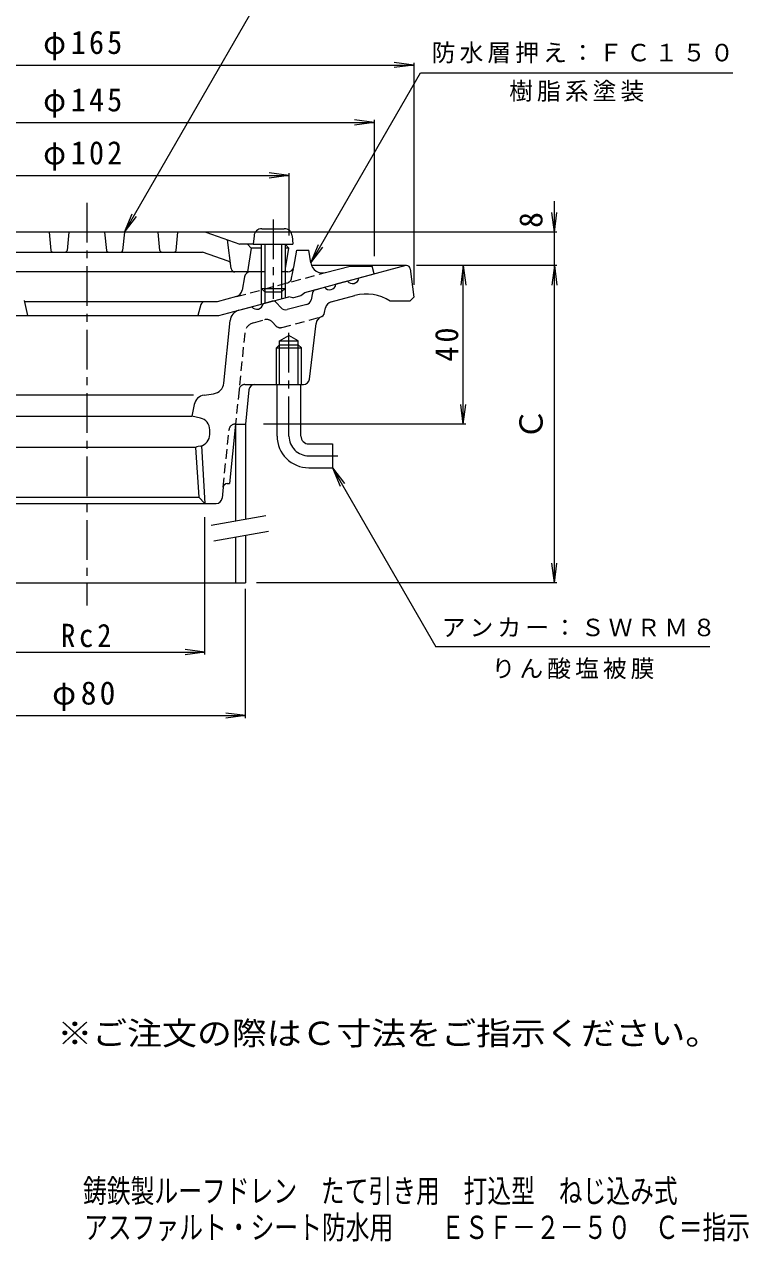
# Model space of a CAD drawing. Units: millimetres, scale not verified. Extents: x -179 to 142, y -231 to 258.
# Drawn here: x -40.4 to 142.3, y -230.5 to 76.3 of the extents above; entities that cross this region are included whole.
import ezdxf
from ezdxf.enums import TextEntityAlignment as Align

# ---------------------------------------------------------------- set-up
doc = ezdxf.new("R2010")
doc.units = ezdxf.units.MM
doc.header["$LTSCALE"] = 2
doc.linetypes.add('CHAIN1', pattern=[8, 5, -1, 1, -1])
doc.linetypes.add('DASHED1', pattern=[1.8, 1.2, -0.6])
for name, color, linetype, lineweight in [('0-0_通り芯', 3, 'Continuous', 9), ('0-1_躯体', 2, 'Continuous', 9), ('0-2_仕上', 6, 'Continuous', 9), ('0-3_建具', 4, 'Continuous', 9), ('0-4_その他', 7, 'Continuous', 9), ('0-5_寸法', 7, 'Continuous', 9), ('0-A', 4, 'Continuous', 9)]:
    doc.layers.add(name, color=color, linetype=linetype, lineweight=lineweight)
doc.layers.add('F-4_F-4ﾚｲﾔ', color=2, linetype='Continuous')
doc.layers.add('F-5_F-5ﾚｲﾔ', color=2, linetype='Continuous')
doc.styles.add('ＭＳ ゴシック', font='')
doc.styles.get('ＭＳ ゴシック').set_extended_font_data('MS Gothic')

msp = doc.modelspace()

# ---------------------------------------------------------------- linework, layer by layer
at = {"layer": '0-0_通り芯', "linetype": 'CHAIN1'}
for p, q in [((-24.656, 31.315), (-24.656, -70.179)), ((26.344, -27.491), (26.344, -1.491)), ((31.344, -32.491), (38.707, -32.491))]:
    msp.add_line(p, q, dxfattribs=at)
at = {"layer": '0-0_通り芯'}
for p, q in [((55.961, 15.509), (32.101, 15.509)), ((55.844, 15.509), (43.988, 12.332)), ((56.953, 14.633), (57.844, 7.509)), ((32.994, 9.386), (35.295, 10.003)), ((41.09, 11.556), (38.193, 10.779)), ((22.141, 6.478), (19.84, 5.862)), ((23.148, 6.176), (24.348, 4.822)), ((32.273, 8.621), (31.91, 6.849)), ((37.014, 6.322), (42.985, 7.922)), ((56.844, 6.509), (51.844, 6.509)), ((56.844, 6.509), (57.844, 7.509)), ((13.691, 4.214), (16.942, 5.085)), ((30.829, 5.7), (25.859, 4.368)), ((35.334, 3.625), (35.572, 4.791)), ((9.891, -14.164), (11.483, 1.617)), ((31.502, -13.169), (33.186, 0.916)), ((23.984, -3.491), (26.344, -2.129)), ((23.169, -5.291), (23.984, -4.491)), ((23.169, -5.291), (29.519, -5.291)), ((23.169, -14.491), (23.169, -5.291)), ((23.984, -14.491), (23.984, -3.491)), ((23.984, -4.491), (28.704, -4.491)), ((28.704, -14.491), (28.704, -3.491)), ((28.704, -4.491), (29.519, -5.291)), ((29.519, -14.491), (29.519, -5.291)), ((17.709, -14.491), (30.013, -14.491)), ((23.344, -27.491), (23.344, -14.491)), ((29.344, -27.491), (29.344, -14.491)), ((2.289, -17.152), (-45.092, -17.152)), ((4.935, -17.184), (7.342, -16.831)), ((16.216, -15.841), (15.344, -24.491)), ((2.429, -19.564), (1.844, -22.491)), ((-51.156, -22.491), (1.844, -22.491)), ((3.995, -22.969), (1.844, -22.491)), ((12.844, -24.491), (11.331, -39.491)), ((6.344, -27.085), (6.344, -25.898)), ((2.791, -30.395), (-52.103, -30.395)), ((2.791, -30.395), (3.573, -42.914)), ((3.995, -30.013), (3.41, -30.143)), ((31.344, -29.491), (37.344, -29.491)), ((37.344, -29.491), (37.344, -35.491)), ((31.344, -35.491), (37.344, -35.491)), ((10.753, -39.491), (11.331, -39.491)), ((9.758, -40.391), (9.48, -43.142)), ((-57.3, -44.491), (7.988, -44.491))]:
    msp.add_line(p, q, dxfattribs=at)
at = {"layer": '0-0_通り芯', "linetype": 'DASHED1'}
for p, q in [((17.394, 1.065), (20.191, 1.815)), ((22.995, 0.319), (22.205, 1.21)), ((24.506, -0.135), (34.252, 2.476)), ((15.185, -1.532), (12.869, -24.491)), ((15.234, -14.491), (17.709, -14.491)), ((12.718, -24.491), (12.844, -24.491)), ((9.758, -40.391), (11.225, -25.841))]:
    msp.add_line(p, q, dxfattribs=at)
at = {"layer": '0-0_通り芯'}
for points in [[(23.984, -3.491), (28.704, -3.491), (26.344, -2.129)], [(-52.103, -30.395), (-52.886, -42.914), (3.573, -42.914)], [(4.242, -29.947), (5.151, -44.491), (3.573, -42.914)]]:
    msp.add_lwpolyline(points, dxfattribs=at)
for centre, radius, start, end in [((55.961, 14.509), 1, 7.12427, 90), ((42.377, 12.548), 1.625, 217.6203, 352.37941), ((33.253, 8.42), 1, 104.99922, 168.43358), ((36.582, 10.995), 1.625, 217.62109, 352.37959), ((22.4, 5.512), 1, 41.56502, 104.99977), ((30.441, 7.149), 1.5, 285.00009, 348.4351), ((37.532, 4.391), 2, 105.00052, 168.43504), ((45.832, -2.703), 11, 56.87057, 105.00027), ((14.468, 1.316), 3, 105.00009, 174.23933), ((18.229, 6.077), 1.625, 217.62109, 352.37941), ((25.47, 5.817), 1.5, 221.56442, 285.00009), ((33.864, 3.925), 1.5, 285.00009, 348.4351), ((35.172, 0.679), 2, 111.94753, 173.18095), ((6.906, -13.863), 3, 278.35155, 354.23933), ((17.709, -15.991), 1.5, 90, 174.23933), ((30.013, -12.991), 1.5, 270, 353.18079), ((5.371, -20.152), 3, 98.35091, 168.68979), ((3.344, -25.898), 3, 0, 77.47119), ((3.344, -27.085), 3, 282.52881, 0), ((31.344, -27.491), 8, 180, 270), ((31.344, -27.491), 2, 180, 270), ((3.844, -32.096), 2, 102.52846, 121.76988), ((10.753, -40.491), 1, 90, 174.23982), ((7.988, -42.991), 1.5, 270, 354.23862)]:
    msp.add_arc(centre, radius, start, end, dxfattribs=at)
at = {"layer": '0-0_通り芯', "linetype": 'DASHED1'}
for centre, radius, start, end in [((18.17, -1.833), 3, 105.00009, 174.23933), ((20.709, -0.117), 2, 41.56644, 104.9995), ((24.118, 1.314), 1.5, 221.56549, 284.99872), ((15.234, -15.991), 1.5, 90, 174.23862), ((12.718, -25.991), 1.5, 90, 174.23862)]:
    msp.add_arc(centre, radius, start, end, dxfattribs=at)
at = {"layer": '0-0_通り芯', "linetype": 'CHAIN1'}
msp.add_arc((31.344, -27.491), 5, 180, 270, dxfattribs=at)
at = {"layer": '0-1_躯体'}
for p, q in [((27.542, 15.089), (28.344, 19.365)), ((28.344, 19.365), (31.344, 19.365)), ((31.837, 16.146), (31.344, 19.365)), ((35.579, 13.702), (41.785, 15.365)), ((41.785, 15.365), (47.344, 15.365)), ((47.844, 13.365), (47.344, 15.365)), ((15.131, 12.618), (14.56, 9.276)), ((20.214, 13.865), (16.609, 13.865)), ((26.068, 13.865), (24.474, 13.865)), ((19.344, 11.578), (19.344, 5.729)), ((25.344, 11.578), (25.344, 7.336)), ((-40.415, 6.659), (-39.656, 2.865)), ((8.196, 6.365), (-40.356, 6.365)), ((13.106, 7.681), (8.196, 6.365)), ((8.657, 2.865), (26.344, 7.604)), ((20.214, 8.865), (20.214, 5.962)), ((24.474, 8.865), (24.474, 7.103)), ((27.344, 7.355), (26.344, 7.604)), ((4.137, 5.64), (3.344, 2.865)), ((-48.656, 2.865), (8.657, 2.865))]:
    msp.add_line(p, q, dxfattribs=at)
at = {"layer": '0-1_躯体', "linetype": 'DASHED1'}
for p, q in [((13.106, 7.681), (35.579, 13.702)), ((27.018, 12.29), (27.542, 15.089))]:
    msp.add_line(p, q, dxfattribs=at)
at = {"layer": '0-1_躯体'}
msp.add_lwpolyline([(27.344, 7.355), (29.344, 7.891), (30.344, 8.676), (47.844, 13.365)], dxfattribs=at)
for centre, radius, start, end in [((34.802, 16.6), 3, 188.70714, 285.00027), ((16.609, 12.365), 1.5, 90, 170.30333), ((26.068, 15.365), 1.5, 270, 349.38435), ((12.588, 9.613), 2, 285.00002, 350.3044), ((5.098, 5.365), 1, 90, 164.05402)]:
    msp.add_arc(centre, radius, start, end, dxfattribs=at)
at = {"layer": '0-1_躯体', "linetype": 'DASHED1'}
msp.add_arc((25.543, 12.566), 1.5, 285.00009, 349.38461, dxfattribs=at)
at = {"layer": '0-2_仕上'}
for p, q in [((5.344, 23.865), (-48.656, 23.865)), ((-34.156, 23.865), (-33.701, 19.316)), ((-29.156, 23.865), (-29.611, 19.316)), ((-20.156, 23.865), (-19.701, 19.316)), ((-15.156, 23.865), (-15.611, 19.316)), ((-6.201, 19.316), (-6.656, 23.865)), ((-2.111, 19.316), (-1.656, 23.865)), ((5.344, 23.865), (13.969, 20.865)), ((11.735, 14.743), (10.844, 21.952)), ((-48.656, 18.865), (4.499, 18.865)), ((10.976, 16.612), (4.499, 18.865)), ((17.344, 20.865), (13.969, 20.865)), ((19.344, 19.865), (16.844, 19.865)), ((25.344, 20.865), (26.344, 19.865)), ((26.344, 19.865), (25.344, 19.865)), ((25.483, 14.701), (26.344, 19.865)), ((19.344, 13.865), (-48.656, 13.865))]:
    msp.add_line(p, q, dxfattribs=at)
msp.add_lwpolyline([(15.844, 20.865), (16.844, 19.865), (15.844, 13.865)], dxfattribs=at)
for centre, radius, start, end in [((-33.204, 19.365), 0.5, 185.71199, 270), ((-30.109, 19.365), 0.5, 270, 354.28801), ((-19.204, 19.365), 0.5, 185.71199, 270), ((-16.109, 19.365), 0.5, 270, 354.28801), ((-5.704, 19.365), 0.5, 185.71199, 270), ((-2.609, 19.365), 0.5, 270, 354.28801), ((10.648, 15.668), 1, 22.03337, 70.82161), ((12.728, 14.865), 1, 187.04755, 270), ((24.497, 14.865), 1, 327.90004, 350.53915)]:
    msp.add_arc(centre, radius, start, end, dxfattribs=at)
at = {"layer": '0-3_建具'}
for p, q in [((12.844, -24.491), (12.844, -48.878)), ((12.844, -24.491), (15.344, -24.491)), ((15.344, -24.491), (15.344, -48.438)), ((12.844, -52.94), (12.844, -64.491)), ((15.344, -52.499), (15.344, -64.491))]:
    msp.add_line(p, q, dxfattribs=at)
at = {"layer": '0-3_建具', "color": 7}
for p, q in [((6.73, -49.956), (20.517, -47.525)), ((7.425, -53.896), (21.212, -51.465))]:
    msp.add_line(p, q, dxfattribs=at)
at = {"layer": '0-3_建具'}
msp.add_lwpolyline([(-64.656, -52.94), (-64.656, -64.491), (15.344, -64.491)], dxfattribs=at)
at = {"layer": '0-4_その他'}
for p, q in [((-107.156, 66.012), (57.844, 66.012)), ((57.844, 66.012), (52.887, 66.665)), ((57.844, 66.012), (52.887, 65.36)), ((57.844, 66.612), (57.844, 10.588)), ((47.844, 51.543), (42.886, 52.196)), ((47.844, 52.196), (47.844, 17.867)), ((-97.156, 51.543), (47.844, 51.543)), ((47.844, 51.543), (42.886, 50.89)), ((-75.656, 38.187), (26.344, 38.187)), ((26.344, 38.187), (21.387, 38.839)), ((26.344, 38.187), (21.387, 37.534)), ((26.344, 38.787), (26.344, 23.023)), ((93.293, 15.509), (93.293, 31.707)), ((93.293, 23.865), (92.64, 28.823)), ((93.293, 23.865), (93.946, 28.823)), ((93.893, 23.865), (-6.656, 23.865)), ((93.893, 15.509), (58.479, 15.509)), ((70.319, 15.509), (69.666, 10.552)), ((70.319, -24.491), (70.319, 15.509)), ((70.319, 15.509), (70.972, 10.552)), ((93.293, 15.509), (92.64, 10.552)), ((93.293, -64.491), (93.293, 15.509)), ((93.293, 15.509), (93.946, 10.552)), ((70.319, -24.491), (69.666, -19.534)), ((70.319, -24.491), (70.972, -19.534)), ((70.919, -24.491), (19.928, -24.491)), ((5.151, -82.577), (5.151, -47.924)), ((93.293, -64.491), (92.64, -59.534)), ((93.293, -64.491), (93.946, -59.534)), ((15.344, -98.567), (15.344, -65.987)), ((93.893, -64.491), (18.15, -64.491)), ((-54.463, -81.977), (5.151, -81.977)), ((5.151, -81.977), (0.194, -81.324)), ((5.151, -81.977), (0.194, -82.63)), ((-64.656, -97.967), (15.344, -97.967)), ((15.344, -97.967), (10.387, -97.315)), ((15.344, -97.967), (10.387, -98.62))]:
    msp.add_line(p, q, dxfattribs=at)
at = {"layer": '0-5_寸法'}
for p, q in [((-15.156, 23.865), (31.991, 105.526)), ((-15.156, 23.865), (-13.243, 28.485)), ((-15.156, 23.865), (-12.112, 27.832)), ((31.837, 16.146), (33.75, 20.765)), ((31.837, 16.146), (34.881, 20.113)), ((37.344, -35.491), (40.387, -39.458)), ((37.344, -35.491), (39.257, -40.111)), ((37.344, -35.491), (63.4, -80.623)), ((132.499, -80.623), (63.4, -80.623))]:
    msp.add_line(p, q, dxfattribs=at)
msp.add_lwpolyline([(31.837, 16.146), (59.518, 64.092), (138.271, 64.092)], dxfattribs=at)
at = {"layer": '0-A'}
for p, q in [((19.518, 24.765), (25.17, 24.765)), ((17.525, 22.94), (17.344, 20.865)), ((27.162, 22.94), (27.344, 20.865)), ((17.344, 20.865), (27.344, 20.865)), ((19.344, 20.865), (19.344, 9.735)), ((20.214, 20.865), (20.214, 8.865)), ((24.474, 20.865), (24.474, 8.865)), ((25.344, 20.865), (25.344, 9.735)), ((20.214, 8.865), (19.344, 9.735)), ((19.344, 9.735), (25.344, 9.735)), ((24.474, 8.865), (25.344, 9.735)), ((20.214, 8.865), (24.474, 8.865))]:
    msp.add_line(p, q, dxfattribs=at)
at = {"layer": '0-A', "linetype": 'CHAIN1'}
msp.add_line((22.344, 27.097), (22.344, 7.124), dxfattribs=at)
at = {"layer": '0-A'}
for centre, start, end in [((19.518, 22.765), 90, 174.99998), ((25.17, 22.765), 5.00002, 90)]:
    msp.add_arc(centre, 2, start, end, dxfattribs=at)

# ---------------------------------------------------------------- texts
at = {"layer": '0-4_その他', "color": 2, "style": 'ＭＳ ゴシック'}
for s, p in [('8', (92.046, 24.969)), ('Ｃ', (92.093, -28.491))]:
    msp.add_text(s, height=5.865, rotation=90, dxfattribs=at).set_placement(p, align=Align.BOTTOM_LEFT)
at = {"layer": '0-4_その他', "color": 2, "char_height": 5.865, "attachment_point": 7, "style": 'ＭＳ ゴシック'}
for s, insert in [('\\T1.21;\\W0.95;φ165', (-35.656, 67.212)), ('\\T1.21;\\W0.95;φ145', (-35.656, 52.743)), ('\\T1.21;\\W0.95;φ102', (-35.656, 39.387)), ('\\T1.27;\\W0.9;Rc2', (-31.156, -80.777)), ('\\T1.19;φ80', (-33.406, -96.767))]:
    msp.add_mtext(s, dxfattribs=dict(at, insert=insert))
at = {"layer": '0-4_その他', "color": 2, "insert": (69.119, -8.741), "char_height": 5.865, "attachment_point": 7, "rotation": 90, "style": 'ＭＳ ゴシック'}
msp.add_mtext('\\T1.27;\\W0.95;40', dxfattribs=at)
at = {"layer": '0-5_寸法', "char_height": 4.399, "attachment_point": 7, "style": 'ＭＳ ゴシック'}
for s, insert in [('\\T1.17;防水層押え：ＦＣ１５０', (62.35, 66.468)), ('\\T1.17;樹脂系塗装', (81.895, 56.758)), ('\\T1.17;アンカー：ＳＷＲＭ８', (64.869, -78.161)), ('\\T1.17;りん酸塩被膜', (77.45, -88.779))]:
    msp.add_mtext(s, dxfattribs=dict(at, insert=insert))
at = {"layer": 'F-4_F-4ﾚｲﾔ', "style": 'ＭＳ ゴシック', "width": 0.75}
for s, p in [('鋳鉄製ルーフドレン\u3000たて引き用\u3000打込型\u3000ねじ込み式', (-25.603, -222.444)), ('アスファルト・シート防水用\u3000\u3000ＥＳＦ－２－５０\u3000Ｃ＝指示', (-25.339, -231.622))]:
    msp.add_text(s, height=5.865, dxfattribs=at).set_placement(p, align=Align.BOTTOM_LEFT)
at = {"layer": 'F-5_F-5ﾚｲﾔ', "style": 'ＭＳ ゴシック', "width": 1.1}
msp.add_text('※ご注文の際はＣ寸法をご指示ください。', height=5.865, dxfattribs=at).set_placement((-32.074, -182.72), align=Align.BOTTOM_LEFT)

doc.saveas('drawing.dxf')
